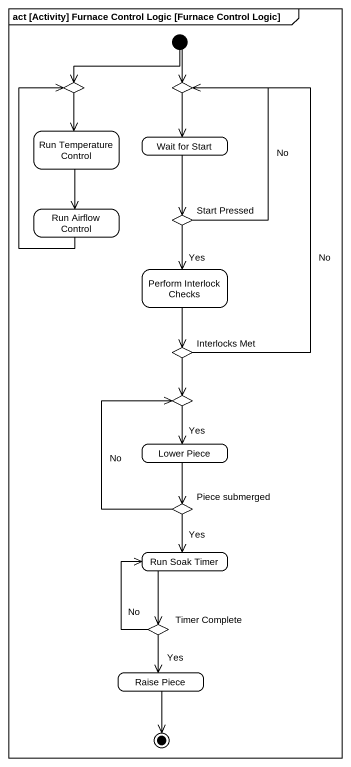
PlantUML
@startuml
mainframe act [Activity] Furnace Control Logic [Furnace Control Logic]
hide empty description
state choice1 <<choice>>
state choice2 <<choice>>
state "Run Temperature Control" as Run_Temperature_Control
state "Wait for Start" as Wait_for_Start
state "Run Airflow Control" as Run_Airflow_Control
state "Start Pressed" as Start_Pressed <<choice>>
state "Perform Interlock Checks" as Perform_Interlock_Checks
state "Interlocks Met" as Interlocks_Met <<choice>>
state choice3 <<choice>>
state "Lower Piece" as Lower_Piece
state "Piece submerged" as Piece_submerged <<choice>>
state "Run Soak Timer" as Run_Soak_Timer
state "Timer Complete" as Timer_Complete <<choice>>
state "Raise Piece" as Raise_Piece
[*] -left-> choice1
[*] --> choice2
choice1 --> Run_Temperature_Control
choice2 --> Wait_for_Start
Run_Temperature_Control --> Run_Airflow_Control
Wait_for_Start --> Start_Pressed
Run_Airflow_Control -up-> choice1
Start_Pressed -up-> choice2 : No
Start_Pressed --> Perform_Interlock_Checks : Yes
Perform_Interlock_Checks --> Interlocks_Met
Interlocks_Met -up-> choice2 : No
Interlocks_Met --> choice3
choice3 --> Lower_Piece : Yes
Lower_Piece --> Piece_submerged
Piece_submerged -up-> choice3 : No
Piece_submerged --> Run_Soak_Timer : Yes
Run_Soak_Timer --> Timer_Complete
Timer_Complete -up-> Run_Soak_Timer : No
Timer_Complete --> Raise_Piece : Yes
Raise_Piece --> [*]
@enduml
